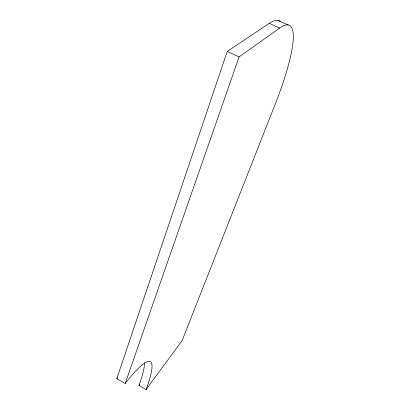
<?xml version="1.0" encoding="UTF-8"?>
<svg xmlns="http://www.w3.org/2000/svg" width="410" height="410" viewBox="0 0 410 410"><rect width="100%" height="100%" fill="white"/><g stroke="black" fill="none" stroke-linecap="round" stroke-linejoin="round"><path stroke-width="0.61" d="M269.221 23.37L279.687 28.075A124.696 23.308 -64.2 0 1 274.71 105.447L182.081 340.7L146.078 389.5A103.187 15.247 -60.1 0 0 125.199 383.463L116.778 378.696L227.237 51.445L269.221 23.37A124.379 24.948 -64.4 0 1 280.64 21.817M125.199 383.463L239.091 56.923L279.687 28.075M146.078 389.5L138.975 385.492L139.743 384.472M278.149 20.5L288.23 25.01M227.237 51.445L239.091 56.923M144.587 362.722A102.956 16.328 -59.9 0 1 138.975 385.492M116.778 378.696A102.956 16.328 -59.9 0 1 117.593 377.687"/></g></svg>
